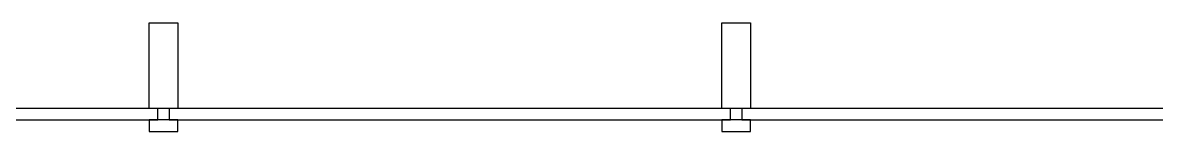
# Model space of a CAD drawing. Header units: centimetres. Extents: x 28733 to 98303, y -2883 to 8555.
# Drawn here: x 80916.2 to 81114.3, y 1497.6 to 1516.6 of the extents above; entities that cross this region are included whole.
import ezdxf

# ---------------------------------------------------------------- set-up
doc = ezdxf.new("R2010")
doc.units = ezdxf.units.CM
doc.header["$LTSCALE"] = 100
doc.layers.add('A-GLAZ-FRME', color=12, linetype='Continuous')
doc.layers.add('A-GLAZ-FULL', color=130, linetype='Continuous')

msp = doc.modelspace()

# ---------------------------------------------------------------- linework, layer by layer
at = {"layer": 'A-GLAZ-FRME', "elevation": 0}
for points in [[(80943.36, 1501.59), (80938.36, 1501.59), (80938.36, 1516.59), (80943.36, 1516.59)], [(81043.36, 1501.59), (81038.36, 1501.59), (81038.36, 1516.59), (81043.36, 1516.59)], [(80938.36, 1497.59), (80943.36, 1497.59), (80943.36, 1499.59), (80938.36, 1499.59)], [(81038.36, 1497.59), (81043.36, 1497.59), (81043.36, 1499.59), (81038.36, 1499.59)]]:
    msp.add_lwpolyline(points, close=True, dxfattribs=at)
at = {"layer": 'A-GLAZ-FULL', "elevation": 0}
for points in [[(80841.86, 1499.59), (80939.86, 1499.59), (80939.86, 1501.59), (80841.86, 1501.59)], [(80941.86, 1499.59), (81039.86, 1499.59), (81039.86, 1501.59), (80941.86, 1501.59)], [(81041.86, 1499.59), (81139.86, 1499.59), (81139.86, 1501.59), (81041.86, 1501.59)]]:
    msp.add_lwpolyline(points, close=True, dxfattribs=at)

doc.saveas('drawing.dxf')
